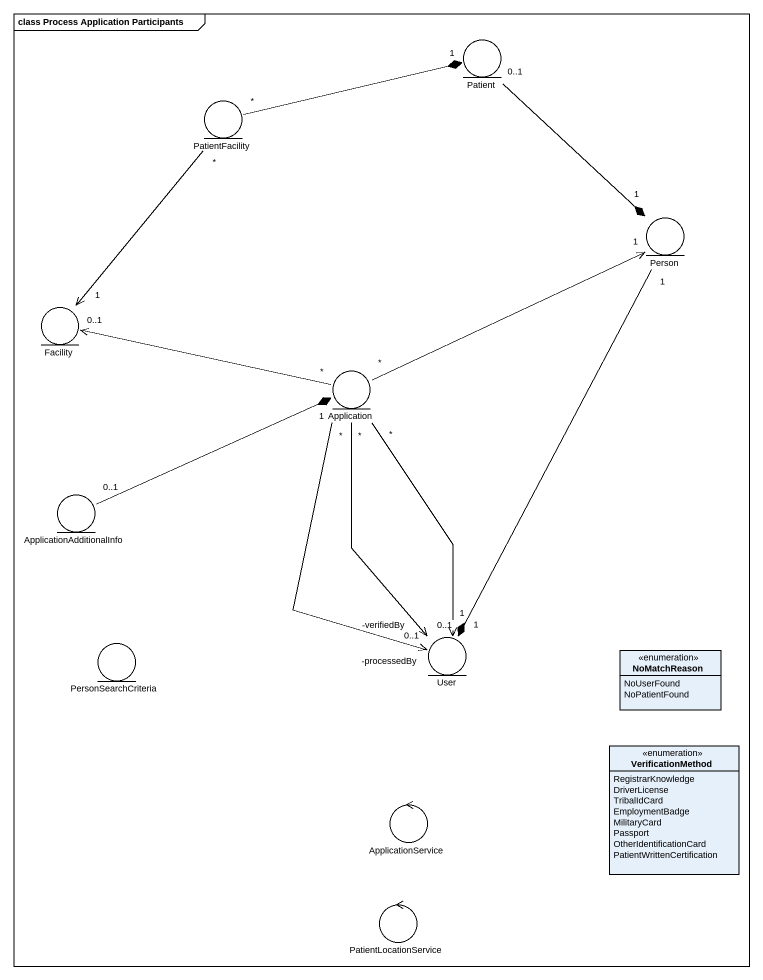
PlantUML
@startuml
mainframe class Process Application Participants
allowmixing
hide circle
hide empty members
entity Patient
entity PatientFacility
entity "Person" as Person_
entity Facility
entity Application
entity ApplicationAdditionalInfo
entity PersonSearchCriteria
entity User
enum NoMatchReason {
  NoUserFound
  NoPatientFound
}
enum VerificationMethod {
  RegistrarKnowledge
  DriverLicense
  TribalIdCard
  EmploymentBadge
  MilitaryCard
  Passport
  OtherIdentificationCard
  PatientWrittenCertification
}
control ApplicationService
control PatientLocationService
Patient "0..1" --* "1" Person_
PatientFacility "*" -right-* "1" Patient
PatientFacility "*" --> "1" Facility
Person_ "1" --* "1" User
Application "*" -right-> "1" Person_
Application "*" -left-> "0..1" Facility
Application "*" --> "-verifiedBy\n0..1" User
Application "*" --> "-processedBy\n0..1" User
Application "*" --> "1" User
ApplicationAdditionalInfo "0..1" -right-* "1" Application
@enduml
